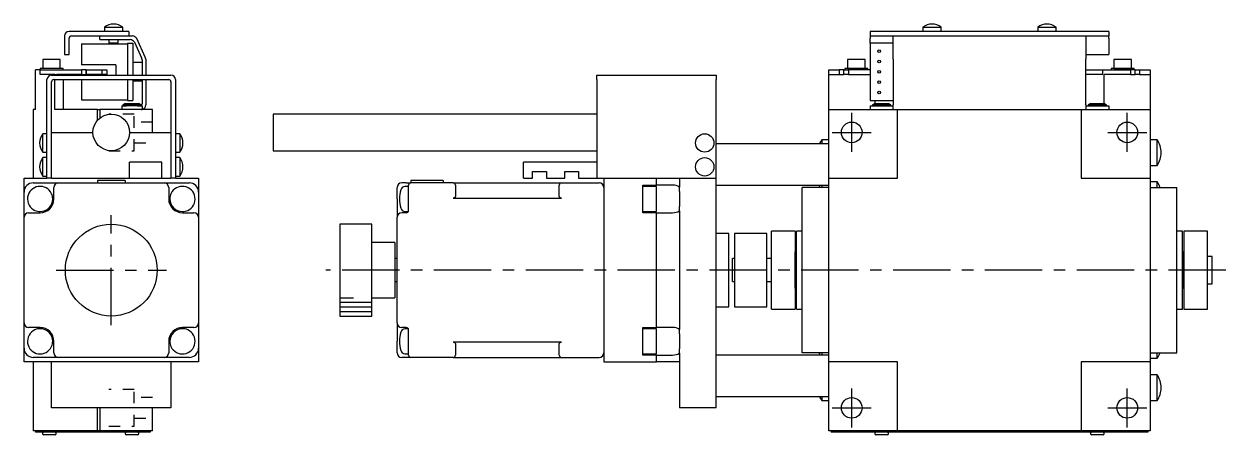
# Model space of a CAD drawing. Extents: x 28 to 595, y 17 to 359.
# Drawn here: x 303.5 to 565.2, y 200.2 to 289.8 of the extents above; entities that cross this region are included whole.
import ezdxf

# ---------------------------------------------------------------- set-up
doc = ezdxf.new("R2010")
doc.units = 0
doc.header["$LTSCALE"] = 10
doc.linetypes.add('CENTER', pattern=[2, 1.25, -0.25, 0.25, -0.25])
doc.linetypes.add('DOT', pattern=[0.5, 0.25, -0.25])
for name, color, linetype in [('1', 7, 'CONTINUOUS'), ('11', 7, 'CONTINUOUS'), ('2', 7, 'CONTINUOUS')]:
    doc.layers.add(name, color=color, linetype=linetype)

msp = doc.modelspace()

# ---------------------------------------------------------------- linework, layer by layer
at = {"layer": '1', "color": 7, "linetype": 'CONTINUOUS'}
for p, q in [((326.3, 288.15), (313.3, 288.15)), ((321, 289.047999), (323, 289.047999)), ((321, 289.047999), (321, 288.15)), ((323, 289.047999), (325, 289.047999)), ((325, 288.15), (325, 289.047999)), ((326.3, 288.15), (326.3, 287.15)), ((539.749999, 288.15), (487.749999, 288.15)), ((487.749999, 288.15), (487.749999, 287.15)), ((499.249999, 289.047999), (499.249999, 288.15)), ((499.249999, 289.047999), (503.249999, 289.047999)), ((503.249999, 288.15), (503.249999, 289.047999)), ((524.249999, 289.047999), (524.249999, 288.15)), ((524.249999, 289.047999), (528.249999, 289.047999)), ((528.249999, 288.15), (528.249999, 289.047999)), ((539.749999, 288.15), (539.749999, 287.15)), ((312.3, 287.15), (312.3, 283.15)), ((313.3, 283.15), (313.3, 286.65)), ((313.8, 287.15), (326.3, 287.15)), ((316, 285.45), (316, 280.85)), ((316, 285.45), (326, 285.45)), ((320, 286.35), (320, 287.15)), ((320, 286.35), (326.614997, 286.35)), ((322, 286.35), (322, 285.65)), ((322, 285.65), (323, 285.65)), ((322, 285.65), (322.2, 285.45)), ((323, 285.65), (324, 285.65)), ((323.8, 285.45), (324, 285.65)), ((324, 285.65), (324, 286.35)), ((326, 285.6), (326, 278.65)), ((326, 285.6), (327.2, 285.6)), ((326.3, 287.15), (327.124653, 287.15)), ((327.2, 285.6), (327.2, 278.65)), ((327.521305, 285.772618), (329.106308, 282.373568)), ((329.906308, 282.550924), (328.030961, 286.572618)), ((487.749999, 287.15), (492.749999, 287.15)), ((487.749999, 287.15), (487.749999, 286.65)), ((487.749999, 285.6), (487.749999, 286.65)), ((487.749999, 285.6), (487.749999, 273.1)), ((492.749999, 285.6), (487.749999, 285.6)), ((492.749999, 285.6), (487.749999, 285.6)), ((492.749999, 287.15), (534.749999, 287.15)), ((492.749999, 286.572618), (492.749999, 287.15)), ((492.749999, 282.550924), (492.749999, 286.572618)), ((534.749999, 287.15), (534.749999, 286.572618)), ((534.749999, 287.15), (539.749999, 287.15)), ((534.749999, 286.572618), (534.749999, 282.550924)), ((539.749999, 286.65), (539.749999, 287.15)), ((539.749999, 286.65), (539.749999, 283.15)), ((312.3, 283.15), (313.3, 283.15)), ((534.749999, 283.15), (539.749999, 283.15)), ((309.5, 282.05), (307.6, 282.05)), ((307.6, 282.05), (307.6, 280.05)), ((311.4, 282.05), (309.5, 282.05)), ((311.4, 280.05), (311.4, 282.05)), ((323.5, 280.85), (316, 280.85)), ((323.5, 280.85), (323.5, 278.65)), ((329.2, 281.35), (327.2, 281.35)), ((329.2, 281.95095), (329.2, 278.65)), ((330, 282.128305), (330, 278.65)), ((486.649999, 282.05), (482.849999, 282.05)), ((482.849999, 282.05), (482.849999, 280.05)), ((486.649999, 280.05), (486.649999, 282.05)), ((492.749999, 282.128305), (492.749999, 282.550924)), ((492.749999, 282.128305), (492.749999, 272.15)), ((534.749999, 282.550924), (534.749999, 282.128305)), ((534.749999, 272.15), (534.749999, 282.128305)), ((544.649999, 282.05), (540.849999, 282.05)), ((540.849999, 282.05), (540.849999, 280.05)), ((544.649999, 280.05), (544.649999, 282.05)), ((307, 279.75), (306, 279.75)), ((306, 271.15), (306, 279.75)), ((309.5, 280.05), (307, 280.05)), ((307, 280.05), (307, 279.75)), ((307, 278.75), (307, 279.75)), ((307, 279.75), (316, 279.75)), ((310.23673, 278.75), (307, 278.75)), ((308.5, 256.15), (308.5, 277.65)), ((312, 280.05), (309.5, 280.05)), ((309.5, 278.65), (335.5, 278.65)), ((310, 277.65), (335, 277.65)), ((310.23673, 278.65), (310.23673, 278.75)), ((310.23673, 278.75), (310.642282, 278.75)), ((310.23673, 271.15), (310.23673, 277.65)), ((316, 278.75), (310.642282, 278.75)), ((312, 279.75), (312, 280.05)), ((312, 278.75), (312, 278.65)), ((312, 277.65), (312, 271.15)), ((316, 279.75), (316, 278.75)), ((317, 279.75), (316, 279.75)), ((316, 278.75), (317, 278.75)), ((316, 277.65), (316, 273.25)), ((317, 278.75), (317, 279.75)), ((317, 279.75), (317, 278.75)), ((317, 279.75), (320.5, 279.75)), ((320.5, 278.75), (317, 278.75)), ((320.5, 278.75), (320.5, 279.75)), ((320.5, 279.75), (321.5, 279.75)), ((321.5, 278.75), (320.5, 278.75)), ((321.5, 279.75), (321.5, 278.75)), ((326, 277.65), (326, 273.1)), ((327.2, 277.65), (327.2, 273.1)), ((329.2, 277.65), (329.2, 272.35)), ((330, 277.65), (330, 272.15)), ((336.5, 277.65), (336.5, 256.15)), ((428.249999, 278.65), (454.249999, 278.65)), ((428.249999, 277.65), (428.249999, 278.65)), ((428.249999, 277.65), (428.249999, 256.15)), ((454.249999, 278.65), (454.249999, 277.65)), ((454.249999, 256.15), (454.249999, 277.65)), ((478.749999, 278.75), (478.749999, 279.75)), ((478.749999, 279.75), (481.049999, 279.75)), ((478.749999, 278.75), (481.049999, 278.75)), ((478.749999, 271.15), (478.749999, 278.75)), ((481.049999, 279.75), (481.049999, 278.75)), ((482.049999, 279.75), (481.049999, 279.75)), ((481.049999, 278.75), (482.049999, 278.75)), ((482.049999, 278.75), (482.049999, 279.75)), ((482.049999, 279.75), (483.049999, 279.75)), ((483.049999, 278.75), (482.049999, 278.75)), ((482.249999, 280.05), (482.249999, 279.75)), ((487.249999, 280.05), (482.249999, 280.05)), ((482.849999, 280.05), (482.249999, 280.05)), ((486.649999, 280.05), (482.849999, 280.05)), ((482.849999, 280.05), (486.649999, 280.05)), ((483.049999, 279.75), (483.049999, 278.75)), ((483.049999, 279.75), (483.049999, 278.75)), ((484.749999, 279.75), (483.049999, 279.75)), ((483.049999, 278.75), (487.749999, 278.75)), ((487.749999, 279.75), (484.749999, 279.75)), ((487.249999, 280.05), (486.649999, 280.05)), ((487.249999, 279.75), (487.249999, 280.05)), ((534.749999, 279.75), (538.449999, 279.75)), ((538.449999, 278.75), (534.749999, 278.75)), ((538.449999, 278.75), (538.449999, 279.75)), ((538.449999, 279.75), (542.749999, 279.75)), ((538.449999, 278.75), (538.449999, 279.75)), ((544.449999, 278.75), (538.749999, 278.75)), ((538.749999, 272.45), (538.749999, 278.75)), ((545.249999, 280.05), (540.249999, 280.05)), ((540.849999, 280.05), (540.249999, 280.05)), ((540.249999, 280.05), (540.249999, 279.75)), ((544.649999, 280.05), (540.849999, 280.05)), ((540.849999, 280.05), (544.649999, 280.05)), ((542.749999, 279.75), (544.449999, 279.75)), ((544.449999, 279.75), (544.449999, 278.75)), ((545.449999, 279.75), (544.449999, 279.75)), ((544.449999, 279.75), (544.449999, 278.75)), ((544.449999, 278.75), (545.449999, 278.75)), ((545.249999, 280.05), (544.649999, 280.05)), ((545.249999, 279.75), (545.249999, 280.05)), ((545.449999, 278.75), (545.449999, 279.75)), ((545.449999, 279.75), (546.449999, 279.75)), ((546.449999, 278.75), (545.449999, 278.75)), ((546.449999, 279.75), (546.449999, 278.75)), ((546.449999, 279.75), (548.749999, 279.75)), ((546.449999, 278.75), (548.749999, 278.75)), ((548.749999, 279.75), (548.749999, 278.75)), ((548.749999, 278.75), (548.749999, 271.15)), ((309.5, 256.15), (309.5, 277.15)), ((327.2, 277.35), (329.2, 277.35)), ((335.5, 277.15), (335.5, 256.15)), ((316, 273.25), (326, 273.25)), ((325.5, 272.45), (325, 272.161325)), ((325.5, 272.45), (328.5, 272.45)), ((326, 273.1), (327.2, 273.1)), ((329, 272.161325), (328.5, 272.45)), ((487.749999, 273.1), (492.749999, 273.1)), ((488.749999, 272.45), (488.249999, 272.161325)), ((488.749999, 273.1), (488.749999, 272.45)), ((488.749999, 272.45), (491.749999, 272.45)), ((492.249999, 272.161325), (491.749999, 272.45)), ((535.749999, 272.45), (535.249999, 272.161325)), ((535.749999, 272.45), (538.749999, 272.45)), ((539.249999, 272.161325), (538.749999, 272.45)), ((305.5, 271.15), (305.5, 256.15)), ((306, 271.15), (305.5, 271.15)), ((319.5, 271.15), (310.23673, 271.15)), ((319.5, 271.15), (320.04141, 271.15)), ((319.5, 268.795751), (319.5, 271.15)), ((331.5, 271.15), (320.04141, 271.15)), ((320.04141, 271.15), (320.04141, 269.305208)), ((324.8, 271.95), (324.8, 271.15)), ((324.8, 271.95), (325.8, 271.95)), ((329, 272.161325), (325, 272.161325)), ((325, 272.161325), (325, 271.95)), ((328.2, 271.95), (325.8, 271.95)), ((328.2, 271.95), (329.2, 271.95)), ((329, 271.95), (329, 272.161325)), ((329, 271.15), (329.2, 271.170204)), ((329.2, 271.95), (329.2, 271.170204)), ((331.5, 266.15), (331.5, 271.15)), ((357.750001, 270.15), (357.750001, 262.15)), ((428.249999, 270.15), (357.750001, 270.15)), ((478.749999, 271.15), (493.749999, 271.15)), ((478.749999, 256.15), (478.749999, 271.15)), ((487.749999, 271.95), (487.749999, 271.15)), ((487.749999, 271.95), (488.749999, 271.95)), ((488.149999, 271.15), (488.749999, 271.170204)), ((490.249999, 272.161325), (488.249999, 272.161325)), ((488.249999, 272.161325), (488.249999, 271.95)), ((488.749999, 271.95), (492.749999, 271.95)), ((488.749999, 271.170204), (492.749999, 271.170204)), ((492.249999, 272.161325), (490.249999, 272.161325)), ((492.249999, 271.95), (492.249999, 272.161325)), ((492.749999, 271.170204), (492.749999, 272.15)), ((493.749999, 256.15), (493.749999, 271.15)), ((493.749999, 271.15), (533.749999, 271.15)), ((533.749999, 271.15), (533.749999, 256.15)), ((533.749999, 271.15), (548.749999, 271.15)), ((534.749999, 272.15), (534.749999, 271.170204)), ((534.749999, 271.95), (538.749999, 271.95)), ((534.749999, 271.170204), (538.749999, 271.170204)), ((535.249999, 272.161325), (535.249999, 271.95)), ((537.249999, 272.161325), (535.249999, 272.161325)), ((539.249999, 272.161325), (537.249999, 272.161325)), ((538.749999, 271.95), (539.749999, 271.95)), ((538.749999, 271.170204), (539.349999, 271.15)), ((539.249999, 271.95), (539.249999, 272.161325)), ((539.749999, 271.95), (539.749999, 271.15)), ((548.749999, 271.15), (548.749999, 256.15)), ((307.602001, 263.85), (307.602001, 265.85)), ((308.5, 265.85), (307.602001, 265.85)), ((309.5, 266.15), (318.5, 266.15)), ((326.5, 266.15), (335.5, 266.15)), ((337.397999, 265.85), (336.5, 265.85)), ((337.397999, 265.85), (337.397999, 263.868113)), ((477.207536, 264.55), (477.207536, 263.65)), ((478.749999, 264.55), (477.207536, 264.55)), ((550.292462, 264.55), (548.749999, 264.55)), ((550.292462, 258.95), (550.292462, 264.55)), ((307.602001, 261.85), (307.602001, 263.85)), ((307.602001, 261.85), (308.5, 261.85)), ((336.5, 261.85), (337.397999, 261.85)), ((337.397999, 263.868113), (337.397999, 261.85)), ((357.750001, 262.15), (428.249999, 262.15)), ((478.749999, 263.65), (454.249999, 263.65)), ((307.602001, 258.65), (307.602001, 260.65)), ((308.5, 260.65), (307.602001, 260.65)), ((326.5, 256.15), (326.5, 259.65)), ((333.5, 259.65), (326.5, 259.65)), ((333.5, 256.15), (333.5, 259.65)), ((337.397999, 260.65), (336.5, 260.65)), ((337.397999, 260.65), (337.397999, 258.668113)), ((412.249999, 256.15), (412.249999, 259.65)), ((428.249999, 259.65), (412.249999, 259.65)), ((307.602001, 256.65), (307.602001, 258.65)), ((307.602001, 256.65), (308.5, 256.65)), ((336.5, 256.65), (337.397999, 256.65)), ((337.397999, 258.668113), (337.397999, 256.65)), ((414.249999, 257.65), (417.249999, 257.65)), ((414.249999, 256.15), (414.249999, 257.65)), ((417.249999, 257.65), (417.249999, 256.15)), ((421.249999, 257.65), (424.249999, 257.65)), ((421.249999, 256.15), (421.249999, 257.65)), ((424.249999, 257.65), (424.249999, 256.15)), ((548.749999, 258.95), (550.292462, 258.95)), ((303.5, 253.15), (303.5, 256.15)), ((303.5, 256.15), (308.5, 256.15)), ((305.5, 255.15), (309.585786, 255.15)), ((305.5, 255.15), (306.851768, 255.15)), ((309.5, 256.15), (308.5, 256.15)), ((309.5, 256.15), (326.5, 256.15)), ((309.585786, 255.15), (311, 255.15)), ((310, 251.65), (310, 254.15)), ((311, 255.15), (334, 255.15)), ((319.5, 255.65), (319.5, 255.15)), ((325.5, 255.65), (319.5, 255.65)), ((325.5, 255.65), (325.5, 255.15)), ((326.5, 256.15), (333.5, 256.15)), ((333.5, 256.15), (335.5, 256.15)), ((334, 255.15), (335.414214, 255.15)), ((335, 254.15), (335, 251.65)), ((335.414214, 255.15), (339.5, 255.15)), ((336.5, 256.15), (335.5, 256.15)), ((336.5, 256.15), (341.5, 256.15)), ((338.148232, 255.15), (339.5, 255.15)), ((341.5, 256.15), (341.5, 253.15)), ((384.749999, 251.65), (384.749999, 254.15)), ((386.749999, 255.15), (385.749999, 255.15)), ((387.249999, 254.4), (386.446276, 254.357879)), ((386.749999, 255.15), (387.749999, 255.15)), ((387.249999, 253.15), (387.249999, 254.65)), ((394.749999, 255.65), (387.749999, 255.65)), ((387.749999, 255.65), (387.749999, 255.15)), ((396.949999, 255.15), (387.749999, 255.15)), ((394.749999, 255.65), (394.749999, 255.15)), ((396.949999, 255.15), (420.549999, 255.15)), ((397.449999, 254.65), (397.449999, 253.15)), ((412.249999, 256.15), (414.249999, 256.15)), ((417.249999, 256.15), (421.249999, 256.15)), ((420.049999, 253.15), (420.049999, 254.65)), ((420.549999, 255.15), (428.749999, 255.15)), ((424.249999, 256.15), (428.249999, 256.15)), ((428.249999, 256.15), (429.749999, 256.15)), ((429.749999, 256.15), (429.749999, 216.15)), ((429.749999, 256.15), (441.249999, 256.15)), ((438.249999, 254.65), (441.249999, 254.65)), ((438.249999, 248.65), (438.249999, 254.65)), ((441.249999, 254.4), (438.249999, 254.4)), ((441.249999, 254.65), (441.249999, 256.15)), ((441.249999, 256.15), (446.249999, 256.15)), ((444.749999, 254.65), (441.249999, 254.65)), ((441.249999, 248.9), (441.249999, 254.4)), ((446.249999, 256.15), (446.249999, 254.248076)), ((446.249999, 256.15), (454.249999, 256.15)), ((446.249999, 253.308312), (446.249999, 254.248076)), ((454.249999, 206.15), (454.249999, 256.15)), ((454.249999, 254.65), (478.749999, 254.65)), ((472.949999, 236.15), (472.949999, 254.15)), ((478.749999, 254.15), (472.949999, 254.15)), ((477.207536, 254.65), (477.207536, 254.15)), ((478.749999, 256.15), (493.749999, 256.15)), ((478.749999, 216.15), (478.749999, 256.15)), ((533.749999, 256.15), (548.749999, 256.15)), ((548.749999, 256.15), (548.749999, 216.15)), ((550.292462, 255.35), (548.749999, 255.35)), ((548.749999, 254.15), (554.549999, 254.15)), ((550.292462, 254.15), (550.292462, 255.35)), ((554.549999, 236.15), (554.549999, 254.15)), ((303.5, 249.064214), (303.5, 253.15)), ((303.5, 251.798232), (303.5, 253.15)), ((341.5, 253.15), (341.5, 249.064214)), ((341.5, 253.15), (341.5, 251.798232)), ((384.749999, 251.65), (384.749999, 247.65)), ((387.249999, 249.064214), (387.249999, 253.15)), ((396.974533, 251.798835), (396.949999, 251.798232)), ((396.949999, 251.798232), (420.549999, 251.798232)), ((396.999008, 251.80064), (396.974533, 251.798835)), ((397.023364, 251.803644), (396.999008, 251.80064)), ((397.047544, 251.80784), (397.023364, 251.803644)), ((397.071489, 251.813217), (397.047544, 251.80784)), ((397.095141, 251.819762), (397.071489, 251.813217)), ((397.118444, 251.82746), (397.095141, 251.819762)), ((397.141341, 251.836293), (397.118444, 251.82746)), ((397.163777, 251.846238), (397.141341, 251.836293)), ((397.185697, 251.857272), (397.163777, 251.846238)), ((397.20705, 251.869368), (397.185697, 251.857272)), ((397.227784, 251.882497), (397.20705, 251.869368)), ((397.247849, 251.896629), (397.227784, 251.882497)), ((397.267196, 251.911727), (397.247849, 251.896629)), ((397.285778, 251.927757), (397.267196, 251.911727)), ((397.303552, 251.944679), (397.285778, 251.927757)), ((397.320475, 251.962453), (397.303552, 251.944679)), ((397.336504, 251.981036), (397.320475, 251.962453)), ((397.351603, 252.000383), (397.336504, 251.981036)), ((397.365734, 252.020447), (397.351603, 252.000383)), ((397.378863, 252.041181), (397.365734, 252.020447)), ((397.39096, 252.062534), (397.378863, 252.041181)), ((397.401994, 252.084455), (397.39096, 252.062534)), ((397.411939, 252.106891), (397.401994, 252.084455)), ((397.420771, 252.129787), (397.411939, 252.106891)), ((397.428469, 252.15309), (397.420771, 252.129787)), ((397.435015, 252.176742), (397.428469, 252.15309)), ((397.440392, 252.200687), (397.435015, 252.176742)), ((397.444587, 252.224867), (397.440392, 252.200687)), ((397.447591, 252.249224), (397.444587, 252.224867)), ((397.449397, 252.273698), (397.447591, 252.249224)), ((397.449999, 252.298232), (397.449397, 252.273698)), ((397.449999, 253.15), (397.449999, 252.298232)), ((420.049999, 252.298232), (420.049999, 253.15)), ((420.050601, 252.273698), (420.049999, 252.298232)), ((420.052407, 252.249224), (420.050601, 252.273698)), ((420.055411, 252.224867), (420.052407, 252.249224)), ((420.059606, 252.200687), (420.055411, 252.224867)), ((420.064983, 252.176742), (420.059606, 252.200687)), ((420.071529, 252.15309), (420.064983, 252.176742)), ((420.079227, 252.129787), (420.071529, 252.15309)), ((420.088059, 252.106891), (420.079227, 252.129787)), ((420.098004, 252.084455), (420.088059, 252.106891)), ((420.109038, 252.062534), (420.098004, 252.084455)), ((420.121135, 252.041181), (420.109038, 252.062534)), ((420.134264, 252.020447), (420.121135, 252.041181)), ((420.148395, 252.000383), (420.134264, 252.020447)), ((420.163494, 251.981036), (420.148395, 252.000383)), ((420.179523, 251.962453), (420.163494, 251.981036)), ((420.196446, 251.944679), (420.179523, 251.962453)), ((420.21422, 251.927757), (420.196446, 251.944679)), ((420.232802, 251.911727), (420.21422, 251.927757)), ((420.252149, 251.896629), (420.232802, 251.911727)), ((420.272214, 251.882497), (420.252149, 251.896629)), ((420.292948, 251.869368), (420.272214, 251.882497)), ((420.314301, 251.857272), (420.292948, 251.869368)), ((420.336221, 251.846238), (420.314301, 251.857272)), ((420.358657, 251.836293), (420.336221, 251.846238)), ((420.381554, 251.82746), (420.358657, 251.836293)), ((420.404857, 251.819762), (420.381554, 251.82746)), ((420.428509, 251.813217), (420.404857, 251.819762)), ((420.452454, 251.80784), (420.428509, 251.813217)), ((420.476634, 251.803644), (420.452454, 251.80784)), ((420.50099, 251.80064), (420.476634, 251.803644)), ((420.525465, 251.798835), (420.50099, 251.80064)), ((420.549999, 251.798232), (420.525465, 251.798835)), ((446.249999, 253.308312), (446.249999, 249.991688)), ((303.5, 247.65), (303.5, 249.064214)), ((341.5, 249.064214), (341.5, 247.65)), ((386.446276, 248.942121), (387.184962, 248.903408)), ((438.249999, 248.9), (441.249999, 248.9)), ((446.249999, 249.051924), (446.249999, 249.991688)), ((446.249999, 249.051924), (446.249999, 223.248076)), ((303.5, 224.65), (303.5, 247.65)), ((304.5, 248.65), (307, 248.65)), ((338, 248.65), (340.5, 248.65)), ((341.5, 247.65), (341.5, 224.65)), ((372.249999, 246.15), (372.249999, 226.15)), ((379.249999, 246.15), (372.249999, 246.15)), ((379.249999, 226.15), (379.249999, 246.15)), ((384.749999, 224.65), (384.749999, 247.65)), ((386.749999, 248.65), (385.749999, 248.65)), ((441.249999, 248.65), (438.249999, 248.65)), ((441.249999, 223.65), (441.249999, 248.65)), ((441.249999, 248.65), (444.749999, 248.65)), ((456.999999, 244.15), (454.249999, 244.15)), ((456.999999, 228.15), (456.999999, 244.15)), ((458.249999, 244.15), (458.249999, 228.15)), ((465.249999, 244.15), (458.249999, 244.15)), ((465.249999, 228.15), (465.249999, 244.15)), ((466.249999, 227.65), (466.249999, 244.65)), ((471.449999, 244.65), (466.249999, 244.65)), ((471.449999, 244.65), (471.449999, 227.65)), ((471.449999, 244.65), (471.449999, 240.1)), ((472.949999, 244.65), (471.749999, 244.65)), ((471.749999, 227.65), (471.749999, 244.65)), ((555.749999, 244.65), (554.549999, 244.65)), ((555.749999, 227.65), (555.749999, 244.65)), ((556.049999, 244.65), (556.049999, 240.1)), ((556.049999, 244.65), (556.049999, 227.65)), ((561.249999, 244.65), (556.049999, 244.65)), ((561.249999, 227.65), (561.249999, 244.65)), ((384.249999, 242.15), (379.249999, 242.15)), ((384.249999, 242.15), (384.249999, 230.15)), ((384.749999, 238.65), (384.249999, 238.65)), ((457.749999, 233.65), (457.749999, 238.65)), ((458.249999, 238.65), (457.749999, 238.65)), ((466.249999, 238.65), (465.249999, 238.65)), ((471.449999, 240.1), (471.449999, 239.149995)), ((471.749999, 240.1), (471.449999, 240.1)), ((471.449999, 232.2), (471.449999, 240.1)), ((556.049999, 240.1), (555.749999, 240.1)), ((556.049999, 240.1), (556.049999, 239.149995)), ((556.049999, 232.2), (556.049999, 240.1)), ((562.249999, 239.15), (561.249999, 239.15)), ((562.249999, 233.15), (562.249999, 239.15)), ((472.949999, 218.15), (472.949999, 236.15)), ((554.549999, 218.15), (554.549999, 236.15)), ((384.249999, 233.65), (384.749999, 233.65)), ((457.749999, 233.65), (458.249999, 233.65)), ((465.249999, 233.65), (466.249999, 233.65)), ((471.449999, 233.150005), (471.449999, 232.2)), ((556.049999, 233.150005), (556.049999, 232.2)), ((561.249999, 233.15), (562.249999, 233.15)), ((471.449999, 232.2), (471.449999, 227.65)), ((471.449999, 232.2), (471.749999, 232.2)), ((555.749999, 232.2), (556.049999, 232.2)), ((556.049999, 232.2), (556.049999, 227.65)), ((379.249999, 230.15), (384.249999, 230.15)), ((454.249999, 228.15), (456.999999, 228.15)), ((458.249999, 228.15), (465.249999, 228.15)), ((372.249999, 226.15), (379.249999, 226.15)), ((466.249999, 227.65), (471.449999, 227.65)), ((471.749999, 227.65), (472.949999, 227.65)), ((554.549999, 227.65), (555.749999, 227.65)), ((556.049999, 227.65), (561.249999, 227.65)), ((303.5, 223.235786), (303.5, 224.65)), ((303.5, 219.15), (303.5, 223.235786)), ((307, 223.65), (304.5, 223.65)), ((340.5, 223.65), (338, 223.65)), ((341.5, 224.65), (341.5, 223.235786)), ((341.5, 223.235786), (341.5, 219.15)), ((384.749999, 224.65), (384.749999, 220.65)), ((386.749999, 223.65), (385.749999, 223.65)), ((387.184962, 223.396592), (386.446276, 223.357879)), ((387.249999, 219.15), (387.249999, 223.235786)), ((438.249999, 217.65), (438.249999, 223.65)), ((438.249999, 223.65), (441.249999, 223.65)), ((441.249999, 223.4), (438.249999, 223.4)), ((444.749999, 223.65), (441.249999, 223.65)), ((441.249999, 217.9), (441.249999, 223.4)), ((446.249999, 222.308312), (446.249999, 223.248076)), ((303.5, 219.15), (303.5, 220.501768)), ((310, 218.15), (310, 220.65)), ((335, 220.65), (335, 218.15)), ((341.5, 220.501768), (341.5, 219.15)), ((384.749999, 218.15), (384.749999, 220.65)), ((396.949999, 220.501768), (420.549999, 220.501768)), ((396.949999, 220.501768), (396.974533, 220.501165)), ((396.974533, 220.501165), (396.999008, 220.49936)), ((396.999008, 220.49936), (397.023364, 220.496356)), ((397.023364, 220.496356), (397.047544, 220.49216)), ((397.047544, 220.49216), (397.071489, 220.486783)), ((397.071489, 220.486783), (397.095141, 220.480238)), ((397.095141, 220.480238), (397.118444, 220.47254)), ((397.118444, 220.47254), (397.141341, 220.463707)), ((397.141341, 220.463707), (397.163777, 220.453762)), ((397.163777, 220.453762), (397.185697, 220.442728)), ((397.185697, 220.442728), (397.20705, 220.430632)), ((397.20705, 220.430632), (397.227784, 220.417503)), ((397.227784, 220.417503), (397.247849, 220.403371)), ((397.247849, 220.403371), (397.267196, 220.388273)), ((397.267196, 220.388273), (397.285778, 220.372243)), ((397.285778, 220.372243), (397.303552, 220.355321)), ((397.303552, 220.355321), (397.320475, 220.337547)), ((397.320475, 220.337547), (397.336504, 220.318964)), ((397.336504, 220.318964), (397.351603, 220.299617)), ((397.351603, 220.299617), (397.365734, 220.279553)), ((397.365734, 220.279553), (397.378863, 220.258819)), ((397.378863, 220.258819), (397.39096, 220.237466)), ((397.39096, 220.237466), (397.401994, 220.215545)), ((397.401994, 220.215545), (397.411939, 220.193109)), ((397.411939, 220.193109), (397.420771, 220.170213)), ((397.420771, 220.170213), (397.428469, 220.14691)), ((397.428469, 220.14691), (397.435015, 220.123258)), ((397.435015, 220.123258), (397.440392, 220.099313)), ((397.440392, 220.099313), (397.444587, 220.075133)), ((397.444587, 220.075133), (397.447591, 220.050776)), ((397.447591, 220.050776), (397.449397, 220.026302)), ((397.449397, 220.026302), (397.449999, 220.001768)), ((397.449999, 220.001768), (397.449999, 219.15)), ((420.049999, 220.001768), (420.050601, 220.026302)), ((420.049999, 219.15), (420.049999, 220.001768)), ((420.050601, 220.026302), (420.052407, 220.050776)), ((420.052407, 220.050776), (420.055411, 220.075133)), ((420.055411, 220.075133), (420.059606, 220.099313)), ((420.059606, 220.099313), (420.064983, 220.123258)), ((420.064983, 220.123258), (420.071529, 220.14691)), ((420.071529, 220.14691), (420.079227, 220.170213)), ((420.079227, 220.170213), (420.088059, 220.193109)), ((420.088059, 220.193109), (420.098004, 220.215545)), ((420.098004, 220.215545), (420.109038, 220.237466)), ((420.109038, 220.237466), (420.121135, 220.258819)), ((420.121135, 220.258819), (420.134264, 220.279553)), ((420.134264, 220.279553), (420.148395, 220.299617)), ((420.148395, 220.299617), (420.163494, 220.318964)), ((420.163494, 220.318964), (420.179523, 220.337547)), ((420.179523, 220.337547), (420.196446, 220.355321)), ((420.196446, 220.355321), (420.21422, 220.372243)), ((420.21422, 220.372243), (420.232802, 220.388273)), ((420.232802, 220.388273), (420.252149, 220.403371)), ((420.252149, 220.403371), (420.272214, 220.417503)), ((420.272214, 220.417503), (420.292948, 220.430632)), ((420.292948, 220.430632), (420.314301, 220.442728)), ((420.314301, 220.442728), (420.336221, 220.453762)), ((420.336221, 220.453762), (420.358657, 220.463707)), ((420.358657, 220.463707), (420.381554, 220.47254)), ((420.381554, 220.47254), (420.404857, 220.480238)), ((420.404857, 220.480238), (420.428509, 220.486783)), ((420.428509, 220.486783), (420.452454, 220.49216)), ((420.452454, 220.49216), (420.476634, 220.496356)), ((420.476634, 220.496356), (420.50099, 220.49936)), ((420.50099, 220.49936), (420.525465, 220.501165)), ((420.525465, 220.501165), (420.549999, 220.501768)), ((446.249999, 222.308312), (446.249999, 218.991688)), ((303.5, 216.15), (303.5, 219.15)), ((341.5, 219.15), (341.5, 216.15)), ((386.446276, 217.942121), (387.249999, 217.9)), ((387.249999, 217.65), (387.249999, 219.15)), ((397.449999, 219.15), (397.449999, 217.65)), ((420.049999, 217.65), (420.049999, 219.15)), ((438.249999, 217.9), (441.249999, 217.9)), ((441.249999, 217.65), (438.249999, 217.65)), ((441.249999, 216.15), (441.249999, 217.65)), ((441.249999, 217.65), (444.749999, 217.65)), ((446.249999, 218.051924), (446.249999, 218.991688)), ((446.249999, 218.051924), (446.249999, 216.15)), ((478.749999, 217.65), (454.249999, 217.65)), ((478.749999, 218.15), (472.949999, 218.15)), ((477.207536, 218.15), (477.207536, 217.65)), ((548.749999, 218.15), (554.549999, 218.15)), ((550.292462, 216.95), (550.292462, 218.15)), ((341.5, 216.15), (303.5, 216.15)), ((309.585786, 217.15), (305.5, 217.15)), ((306.851768, 217.15), (305.5, 217.15)), ((305.5, 216.15), (305.5, 201.15)), ((309.5, 206.15), (309.5, 216.15)), ((311, 217.15), (309.585786, 217.15)), ((334, 217.15), (311, 217.15)), ((335.414214, 217.15), (334, 217.15)), ((339.5, 217.15), (335.414214, 217.15)), ((335.5, 216.15), (335.5, 206.15)), ((339.5, 217.15), (338.148232, 217.15)), ((386.749999, 217.15), (385.749999, 217.15)), ((387.749999, 217.15), (386.749999, 217.15)), ((396.949999, 217.15), (387.749999, 217.15)), ((396.949999, 217.15), (420.549999, 217.15)), ((420.549999, 217.15), (428.749999, 217.15)), ((429.749999, 216.15), (441.249999, 216.15)), ((446.249999, 216.15), (441.249999, 216.15)), ((446.249999, 216.15), (446.249999, 206.15)), ((478.749999, 201.15), (478.749999, 216.15)), ((493.749999, 216.15), (478.749999, 216.15)), ((493.749999, 201.15), (493.749999, 216.15)), ((548.749999, 216.15), (533.749999, 216.15)), ((533.749999, 216.15), (533.749999, 201.15)), ((548.749999, 216.95), (550.292462, 216.95)), ((548.749999, 216.15), (548.749999, 201.15)), ((550.292462, 213.35), (548.749999, 213.35)), ((550.292462, 207.75), (550.292462, 213.35)), ((454.249999, 208.65), (478.749999, 208.65)), ((477.207536, 208.65), (477.207536, 207.75)), ((477.207536, 207.75), (478.749999, 207.75)), ((548.749999, 207.75), (550.292462, 207.75)), ((335.5, 206.15), (309.5, 206.15)), ((319.5, 201.15), (319.5, 206.15)), ((320.04141, 206.15), (320.04141, 201.15)), ((331.5, 201.15), (331.5, 206.15)), ((454.249999, 206.15), (446.249999, 206.15)), ((319.5, 201.15), (305.5, 201.15)), ((306, 201.15), (306, 200.85)), ((308, 200.85), (306, 200.85)), ((307.5, 200.6), (307.5, 200.5)), ((309.891593, 200.25), (307.75, 200.25)), ((318.353787, 200.85), (308, 200.85)), ((310.25, 200.25), (309.891593, 200.25)), ((310.5, 200.5), (310.5, 200.6)), ((320.21567, 200.85), (318.353787, 200.85)), ((320.04141, 201.15), (319.5, 201.15)), ((331.5, 201.15), (320.04141, 201.15)), ((320.636387, 200.85), (320.21567, 200.85)), ((320.636387, 201.15), (320.636387, 200.85)), ((322.636387, 200.85), (320.636387, 200.85)), ((329, 200.85), (322.636387, 200.85)), ((325.5, 200.6), (325.5, 200.5)), ((327.891593, 200.25), (325.75, 200.25)), ((328.25, 200.25), (327.891593, 200.25)), ((328.5, 200.5), (328.5, 200.6)), ((331, 200.85), (329, 200.85)), ((331, 201.15), (331, 200.85)), ((493.749999, 201.15), (478.749999, 201.15)), ((479.249999, 201.15), (479.249999, 200.85)), ((481.249999, 200.85), (479.249999, 200.85)), ((546.249999, 200.85), (481.249999, 200.85)), ((488.749999, 200.6), (488.749999, 200.5)), ((489.373893, 200.25), (488.999999, 200.25)), ((491.499999, 200.25), (489.373893, 200.25)), ((491.749999, 200.5), (491.749999, 200.6)), ((533.749999, 201.15), (493.749999, 201.15)), ((548.749999, 201.15), (533.749999, 201.15)), ((535.749999, 200.6), (535.749999, 200.5)), ((536.373893, 200.25), (535.999999, 200.25)), ((538.499999, 200.25), (536.373893, 200.25)), ((538.749999, 200.5), (538.749999, 200.6)), ((548.249999, 200.85), (546.249999, 200.85)), ((548.249999, 201.15), (548.249999, 200.85))]:
    msp.add_line(p, q, dxfattribs=at)
at = {"layer": '1', "color": 4, "linetype": 'DOT'}
for p, q in [((327.5, 270.15), (321.94215, 270.15)), ((327.5, 262.15), (327.5, 270.15)), ((331.5, 268.4), (327.5, 268.4)), ((321.942124, 262.15), (327.5, 262.15)), ((327.5, 263.9), (331.5, 263.9)), ((327.5, 210.15), (321.94215, 210.15)), ((327.5, 202.15), (327.5, 210.15)), ((331.5, 208.4), (327.5, 208.4)), ((321.942124, 202.15), (327.5, 202.15)), ((327.5, 203.9), (331.5, 203.9))]:
    msp.add_line(p, q, dxfattribs=at)
at = {"layer": '1', "color": 7, "linetype": 'CONTINUOUS'}
for centre, radius in [((489.749999, 283.85), 0.3), ((489.749999, 281.6), 0.3), ((489.749999, 279.35), 0.3), ((489.749999, 277.1), 0.3), ((489.749999, 274.85), 0.3), ((322.5, 266.15), 4), ((483.749999, 266.15), 2.25), ((543.749999, 266.15), 2.25), ((451.749999, 263.85), 2), ((451.749999, 258.65), 2), ((322.5, 236.15), 10), ((483.749999, 206.15), 2.25), ((543.749999, 206.15), 2.25)]:
    msp.add_circle(centre, radius, dxfattribs=at)
for centre, radius, start, end in [((313.3, 287.15), 1, 90, 180), ((323, 286.55), 3.2, 51.317813, 128.682187), ((501.249999, 286.55), 3.2, 51.317813, 128.682187), ((526.249999, 286.55), 3.2, 51.317813, 128.682187), ((313.8, 286.65), 0.5, 90, 180), ((326.614997, 285.35), 1, 25, 90), ((327.124653, 286.15), 1, 25, 90), ((328.2, 281.95095), 1, 0, 25), ((329, 282.128305), 1, 0, 25), ((309.5, 277.65), 1, 90, 180), ((310, 277.15), 0.5, 90, 180), ((335, 277.15), 0.5, 0, 90), ((335.5, 277.65), 1, 0, 90), ((328.8, 272.35), 0.4, 300, 0), ((329, 272.15), 1, 281.536959, 0), ((310.1, 263.85), 3.2, 141.317813, 218.682187), ((334.9, 263.85), 3.2, 0, 38.682187), ((481.349999, 261.75), 5, 145.944202, 157.666317), ((546.149999, 261.75), 5, 0, 34.055798), ((334.9, 263.85), 3.2, 321.317813, 0), ((546.149999, 261.75), 5, 325.944202, 0), ((310.1, 258.65), 3.2, 141.317813, 218.682187), ((334.9, 258.65), 3.2, 0, 38.682187), ((334.9, 258.65), 3.2, 321.317813, 0), ((305.5, 253.15), 2, 90, 180), ((307, 251.65), 2.75, 24.619977, 245.380023), ((311, 254.15), 1, 90, 180), ((334, 254.15), 1, 0, 90), ((338, 251.65), 2.75, 294.619977, 155.380023), ((339.5, 253.15), 2, 0, 90), ((385.749999, 254.15), 1, 90, 180), ((386.498611, 253.359249), 1, 92.999972, 163.448664), ((387.749999, 254.65), 0.5, 90, 180), ((396.949999, 254.65), 0.5, 0, 90), ((420.549999, 254.65), 0.5, 90, 180), ((428.749999, 254.15), 1, 0, 90), ((444.749999, 251.65), 3, 60, 90), ((481.349999, 252.55), 5, 155.165413, 161.337075), ((546.149999, 252.55), 5, 18.662925, 34.055798), ((307, 251.65), 3, 270, 0), ((307, 251.65), 2.746592, 270, 0), ((306.996951, 251.65752), 2.749651, 359.843297, 24.451049), ((338, 251.65), 3, 180, 270), ((338.011538, 251.655693), 2.758135, 155.587388, 180.118266), ((338, 251.65), 2.746592, 180, 270), ((392.249999, 251.65), 7, 163.448632, 196.551368), ((306.994307, 251.661538), 2.758135, 245.587388, 270.118266), ((338.00752, 251.653049), 2.749651, 269.843297, 294.451049), ((386.498611, 249.940751), 1, 196.551336, 267.000028), ((386.749999, 249.15), 0.5, 270, 0), ((444.749999, 251.65), 3, 270, 300), ((304.5, 247.65), 1, 90, 180), ((340.5, 247.65), 1, 0, 90), ((385.749999, 247.65), 1, 90, 180), ((304.5, 224.65), 1, 180, 270), ((307, 220.65), 2.75, 114.619977, 335.380023), ((306.991011, 220.653776), 2.74283, 89.812218, 114.482128), ((307, 220.65), 3, 0, 90), ((307, 220.65), 2.746592, 0, 90), ((338, 220.65), 3, 90, 180), ((338, 220.65), 2.746592, 90, 180), ((338, 220.65), 2.75, 204.619977, 65.380023), ((338.005669, 220.63835), 2.758247, 65.587893, 90.117761), ((340.5, 224.65), 1, 270, 0), ((385.749999, 224.65), 1, 180, 270), ((392.249999, 220.65), 7, 163.448632, 196.551368), ((386.498611, 222.359249), 1, 92.999972, 163.448664), ((386.749999, 223.15), 0.5, 0, 90), ((444.749999, 220.65), 3, 60, 90), ((306.988462, 220.644307), 2.758135, 335.587388, 0.118266), ((338.003049, 220.64248), 2.749651, 179.843297, 204.451049), ((305.5, 219.15), 2, 180, 270), ((311, 218.15), 1, 180, 270), ((334, 218.15), 1, 270, 0), ((339.5, 219.15), 2, 270, 0), ((385.749999, 218.15), 1, 180, 270), ((386.498611, 218.940751), 1, 196.551336, 267.000028), ((387.749999, 217.65), 0.5, 180, 270), ((396.949999, 217.65), 0.5, 270, 0), ((420.549999, 217.65), 0.5, 180, 270), ((428.749999, 218.15), 1, 270, 0), ((444.749999, 220.65), 3, 270, 300), ((481.349999, 219.75), 5, 198.662925, 204.834587), ((546.149999, 219.75), 5, 325.944202, 341.337075), ((546.149999, 210.55), 5, 0, 34.055798), ((546.149999, 210.55), 5, 325.944202, 0), ((481.349999, 210.55), 5, 202.333683, 214.055798), ((307.75, 200.6), 0.25, 90, 180), ((307.75, 200.5), 0.25, 180, 270), ((310.25, 200.6), 0.25, 0, 90), ((310.25, 200.5), 0.25, 270, 0), ((325.75, 200.6), 0.25, 90, 180), ((325.75, 200.5), 0.25, 180, 270), ((328.25, 200.6), 0.25, 0, 90), ((328.25, 200.5), 0.25, 270, 0), ((488.999999, 200.6), 0.25, 90, 180), ((488.999999, 200.5), 0.25, 180, 270), ((491.499999, 200.6), 0.25, 0, 90), ((491.499999, 200.5), 0.25, 270, 0), ((535.999999, 200.6), 0.25, 90, 180), ((535.999999, 200.5), 0.25, 180, 270), ((538.499999, 200.6), 0.25, 0, 90), ((538.499999, 200.5), 0.25, 270, 0)]:
    msp.add_arc(centre, radius, start, end, dxfattribs=at)
at = {"layer": '11', "color": 4, "linetype": 'CENTER'}
for p, q in [((483.749999, 261.9), (483.749999, 270.4)), ((543.749999, 261.9), (543.749999, 270.4)), ((479.499999, 266.15), (487.999999, 266.15)), ((539.499999, 266.15), (547.999999, 266.15)), ((322.5, 224.15), (322.5, 248.15)), ((310.5, 236.15), (334.5, 236.15)), ((565.249999, 236.15), (369.249999, 236.15)), ((483.749999, 201.9), (483.749999, 210.4)), ((543.749999, 201.9), (543.749999, 210.4)), ((479.499999, 206.15), (487.999999, 206.15)), ((539.499999, 206.15), (547.999999, 206.15))]:
    msp.add_line(p, q, dxfattribs=at)
at = {"layer": '2', "color": 4, "linetype": 'CONTINUOUS'}
for p, q in [((372.249999, 230.15), (375.249999, 230.15)), ((372.249999, 229.15), (379.249999, 229.15)), ((372.249999, 228.15), (379.249999, 228.15)), ((372.249999, 227.15), (379.249999, 227.15))]:
    msp.add_line(p, q, dxfattribs=at)

doc.saveas('drawing.dxf')
